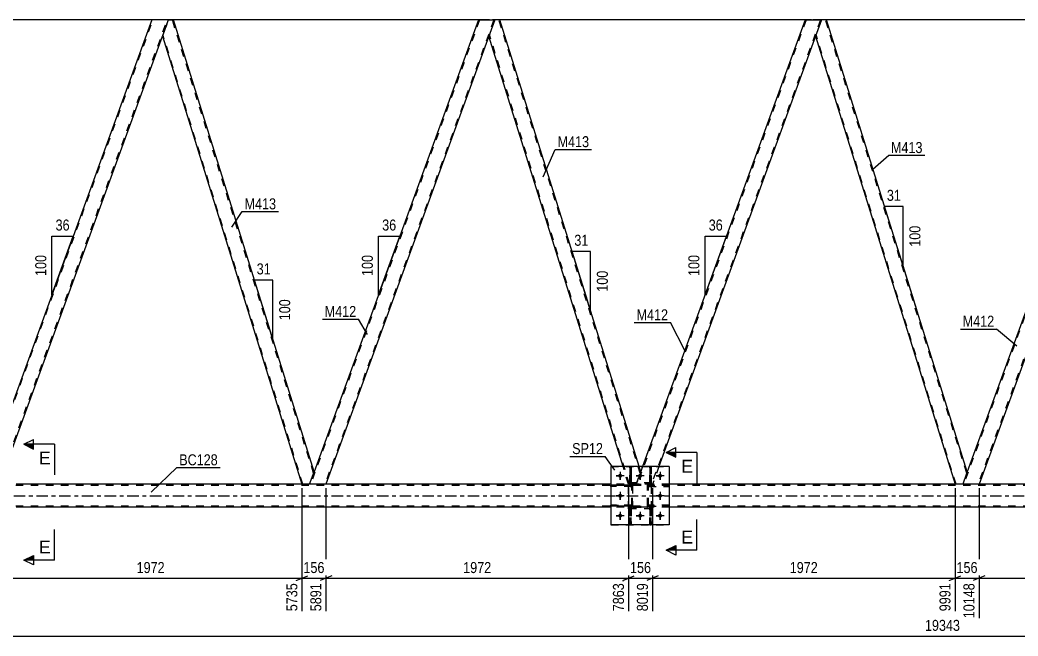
# Model space of a CAD drawing. Header units: millimetres. Extents: x 0 to 841, y 0 to 594.
# Drawn here: x 192.2 to 452.4, y 291 to 451.5 of the extents above; entities that cross this region are included whole.
import ezdxf

# ---------------------------------------------------------------- set-up
doc = ezdxf.new("R2010")
doc.units = ezdxf.units.MM
doc.linetypes.add('DXK_LINE_DOT2', pattern=[3.9198, 1.9599, -1.9599])
doc.linetypes.add('DXK_LINE_DOT3', pattern=[5.9187, 2.979, -0.9799, 0.9799, -0.9799])
doc.styles.add('Arial', font='arial.ttf', dxfattribs={"height": 0.2})
doc.styles.add('Arial Narrow', font='ARIALN.TTF', dxfattribs={"height": 0.2})

# ---------------------------------------------------------------- blocks, each defined once
blk = doc.blocks.new('Bolt-232924716-2336 - 2334')
at = {"color": 1, "linetype": 'Continuous'}
for p, q in [((348.64, 333.78), (348.64, 333.09)), ((353.84, 333.78), (353.84, 333.09)), ((359.04, 333.78), (359.04, 333.09)), ((347.6, 332.74), (348.29, 332.74)), ((348.64, 331.7), (348.64, 332.4)), ((349.68, 332.74), (348.98, 332.74)), ((352.8, 332.74), (353.49, 332.74)), ((353.84, 331.7), (353.84, 332.4)), ((354.88, 332.74), (354.18, 332.74)), ((358, 332.74), (358.69, 332.74)), ((359.04, 331.7), (359.04, 332.4)), ((360.08, 332.74), (359.38, 332.74)), ((348.64, 328.58), (348.64, 327.89)), ((359.04, 328.58), (359.04, 327.89)), ((347.6, 327.54), (348.29, 327.54)), ((348.64, 326.5), (348.64, 327.2)), ((349.68, 327.54), (348.98, 327.54)), ((358, 327.54), (358.69, 327.54)), ((359.04, 326.5), (359.04, 327.2)), ((360.08, 327.54), (359.38, 327.54)), ((348.64, 323.38), (348.64, 322.69)), ((353.84, 323.38), (353.84, 322.69)), ((359.04, 323.38), (359.04, 322.69)), ((347.6, 322.34), (348.29, 322.34)), ((348.64, 321.3), (348.64, 322)), ((349.68, 322.34), (348.98, 322.34)), ((352.8, 322.34), (353.49, 322.34)), ((353.84, 321.3), (353.84, 322)), ((354.88, 322.34), (354.18, 322.34)), ((358, 322.34), (358.69, 322.34)), ((359.04, 321.3), (359.04, 322)), ((360.08, 322.34), (359.38, 322.34))]:
    blk.add_line(p, q, dxfattribs=at)
blk = doc.blocks.new('Part-232924716-2456 - 2334')
at = {"color": 7, "linetype": 'DXK_LINE_DOT2'}
for p, q in [((397.11, 451.54), (353.07, 330.54)), ((400.85, 451.54), (356.81, 330.54)), ((401.11, 451.54), (399.56, 447.29)), ((354.49, 335.14), (352.81, 330.54)), ((358.74, 335.14), (357.07, 330.54)), ((357.07, 330.54), (352.81, 330.54))]:
    blk.add_line(p, q, dxfattribs=at)
at = {"color": 2, "linetype": 'Continuous'}
for p, q in [((396.85, 451.54), (354.49, 335.14)), ((396.85, 451.54), (401.11, 451.54)), ((399.56, 447.29), (358.74, 335.14))]:
    blk.add_line(p, q, dxfattribs=at)
blk = doc.blocks.new('Part-232924716-2466 - 2334')
at = {"color": 7, "linetype": 'DXK_LINE_DOT2'}
for p, q in [((311.97, 451.54), (267.93, 330.54)), ((315.72, 451.54), (271.68, 330.54)), ((315.97, 451.54), (314.43, 447.29)), ((268.86, 333.79), (267.68, 330.54)), ((271.93, 330.54), (267.68, 330.54))]:
    blk.add_line(p, q, dxfattribs=at)
at = {"color": 2, "linetype": 'Continuous'}
for p, q in [((311.72, 451.54), (268.86, 333.79)), ((311.72, 451.54), (315.97, 451.54)), ((314.43, 447.29), (271.93, 330.54))]:
    blk.add_line(p, q, dxfattribs=at)
blk = doc.blocks.new('Bolt-232924716-2402 - 2334')
at = {"linetype": 'Continuous'}
for points in [[(349.16, 332.74, -1), (348.12, 332.74, -1)], [(354.36, 332.74, -1), (353.32, 332.74, -1)], [(359.56, 332.74, -1), (358.52, 332.74, -1)], [(349.16, 327.54, -1), (348.12, 327.54, -1)], [(359.56, 327.54, -1), (358.52, 327.54, -1)], [(349.16, 322.34, -1), (348.12, 322.34, -1)], [(354.36, 322.34, -1), (353.32, 322.34, -1)], [(359.56, 322.34, -1), (358.52, 322.34, -1)]]:
    blk.add_hatch(color=1, dxfattribs=at).paths.add_polyline_path(points)
at = {"color": 1, "linetype": 'Continuous'}
for p, q in [((348.64, 333.78), (348.64, 331.7)), ((353.84, 333.78), (353.84, 331.7)), ((359.04, 333.78), (359.04, 331.7)), ((349.68, 332.74), (347.6, 332.74)), ((354.88, 332.74), (352.8, 332.74)), ((360.08, 332.74), (358, 332.74)), ((348.64, 328.58), (348.64, 326.5)), ((359.04, 328.58), (359.04, 326.5)), ((349.68, 327.54), (347.6, 327.54)), ((360.08, 327.54), (358, 327.54)), ((348.64, 323.38), (348.64, 321.3)), ((353.84, 323.38), (353.84, 321.3)), ((359.04, 323.38), (359.04, 321.3)), ((349.68, 322.34), (347.6, 322.34)), ((354.88, 322.34), (352.8, 322.34)), ((360.08, 322.34), (358, 322.34))]:
    blk.add_line(p, q, dxfattribs=at)
blk = doc.blocks.new('Part-232924716-2621 - 2334')
at = {"color": 7, "linetype": 'DXK_LINE_DOT2'}
for p, q in [((351.64, 330.3), (346.24, 330.3)), ((346.24, 330.3), (346.24, 329.98)), ((351.64, 329.98), (346.24, 329.98)), ((351.04, 329.98), (351.04, 330.3)), ((351.64, 330.3), (351.64, 329.98)), ((351.64, 329.98), (351.64, 330.3))]:
    blk.add_line(p, q, dxfattribs=at)
blk = doc.blocks.new('Part-232924716-2476 - 2334')
at = {"color": 7, "linetype": 'DXK_LINE_DOT2'}
for p, q in [((182.8, 330.54), (226.84, 451.54)), ((186.54, 330.54), (230.58, 451.54)), ((230.84, 451.54), (229.29, 447.29)), ((182.54, 330.54), (184.22, 335.14)), ((186.8, 330.54), (188.47, 335.14)), ((186.8, 330.54), (182.54, 330.54))]:
    blk.add_line(p, q, dxfattribs=at)
at = {"color": 2, "linetype": 'Continuous'}
for p, q in [((226.58, 451.54), (184.22, 335.14)), ((230.84, 451.54), (226.58, 451.54)), ((188.47, 335.14), (229.29, 447.29))]:
    blk.add_line(p, q, dxfattribs=at)
blk = doc.blocks.new('Part-232924716-2422 - 2334')
at = {"color": 2, "linetype": 'Continuous'}
for p, q in [((346.24, 330.54), (191.17, 330.54)), ((601.65, 330.54), (361.44, 330.54)), ((346.24, 324.54), (191.17, 324.54)), ((601.65, 324.54), (361.44, 324.54))]:
    blk.add_line(p, q, dxfattribs=at)
at = {"color": 7, "linetype": 'DXK_LINE_DOT2'}
for p, q in [((361.44, 330.54), (346.24, 330.54)), ((749.65, 330.22), (78.1, 330.22)), ((749.65, 324.86), (78.1, 324.86)), ((361.44, 324.54), (346.24, 324.54))]:
    blk.add_line(p, q, dxfattribs=at)
at = {"color": 7, "linetype": 'DXK_LINE_DOT3'}
blk.add_line((78.1, 327.54), (749.65, 327.54), dxfattribs=at)
blk = doc.blocks.new('Part-232924716-2358 - 2334')
at = {"color": 7, "linetype": 'DXK_LINE_DOT2'}
for p, q in [((351.19, 324.78), (351.19, 324.78)), ((351.19, 324.78), (351.19, 324.18)), ((351.19, 319.94), (351.19, 324.78)), ((351.51, 324.78), (351.19, 324.78)), ((351.19, 324.18), (351.19, 319.94)), ((351.19, 324.18), (351.51, 324.18)), ((351.51, 324.18), (351.51, 324.78)), ((351.51, 324.78), (351.51, 319.94)), ((351.51, 319.94), (351.51, 324.18)), ((351.19, 319.94), (351.51, 319.94))]:
    blk.add_line(p, q, dxfattribs=at)
blk = doc.blocks.new('Part-232924716-2359 - 2334')
at = {"color": 7, "linetype": 'DXK_LINE_DOT2'}
for p, q in [((356.39, 324.78), (356.39, 324.78)), ((356.39, 324.78), (356.39, 324.18)), ((356.39, 319.94), (356.39, 324.78)), ((356.71, 324.78), (356.39, 324.78)), ((356.39, 324.18), (356.39, 319.94)), ((356.39, 324.18), (356.71, 324.18)), ((356.71, 324.18), (356.71, 324.78)), ((356.71, 324.78), (356.71, 319.94)), ((356.71, 319.94), (356.71, 324.18)), ((356.39, 319.94), (356.71, 319.94))]:
    blk.add_line(p, q, dxfattribs=at)
blk = doc.blocks.new('Part-232924716-2371 - 2334')
at = {"color": 7, "linetype": 'DXK_LINE_DOT2'}
for p, q in [((482.24, 451.54), (438.2, 330.54)), ((485.99, 451.54), (441.95, 330.54)), ((486.24, 451.54), (484.69, 447.29)), ((439.13, 333.79), (437.94, 330.54))]:
    blk.add_line(p, q, dxfattribs=at)
at = {"color": 2, "linetype": 'Continuous'}
for p, q in [((481.99, 451.54), (439.13, 333.79)), ((481.99, 451.54), (486.24, 451.54)), ((484.69, 447.29), (442.2, 330.54)), ((442.16, 330.54), (437.94, 330.54)), ((442.2, 330.54), (442.16, 330.54))]:
    blk.add_line(p, q, dxfattribs=at)
blk = doc.blocks.new('Part-232924716-2597 - 2334')
at = {"color": 7, "linetype": 'DXK_LINE_DOT2'}
for p, q in [((356.04, 329.98), (356.04, 330.3)), ((361.44, 330.3), (356.04, 330.3)), ((356.04, 330.3), (356.04, 329.98)), ((356.64, 329.98), (356.04, 329.98)), ((356.04, 329.98), (361.44, 329.98)), ((356.64, 329.98), (356.64, 330.3)), ((361.44, 330.3), (361.44, 329.98))]:
    blk.add_line(p, q, dxfattribs=at)
blk = doc.blocks.new('Part-232924716-2451 - 2334')
at = {"color": 2, "linetype": 'Continuous'}
for p, q in [((401.11, 451.54), (399.56, 447.29)), ((402.43, 451.54), (401.11, 451.54)), ((439.13, 333.79), (402.43, 451.54)), ((399.56, 447.29), (435.95, 330.54)), ((439.13, 333.79), (438.86, 333.05)), ((437.94, 330.54), (435.95, 330.54)), ((438.86, 333.05), (437.94, 330.54))]:
    blk.add_line(p, q, dxfattribs=at)
at = {"color": 7, "linetype": 'DXK_LINE_DOT2'}
for p, q in [((438.99, 333.42), (402.17, 451.54)), ((436.2, 330.54), (399.7, 447.66)), ((439.11, 333.74), (438.86, 333.05))]:
    blk.add_line(p, q, dxfattribs=at)
blk = doc.blocks.new('Part-232924716-2461 - 2334')
at = {"color": 2, "linetype": 'Continuous'}
for p, q in [((315.97, 451.54), (314.43, 447.29)), ((317.29, 451.54), (315.97, 451.54)), ((353.57, 335.14), (317.29, 451.54)), ((349.38, 335.14), (314.43, 447.29))]:
    blk.add_line(p, q, dxfattribs=at)
at = {"color": 7, "linetype": 'DXK_LINE_DOT2'}
for p, q in [((353.86, 333.42), (317.04, 451.54)), ((351.07, 330.54), (314.56, 447.66)), ((350.82, 330.54), (349.38, 335.14)), ((352.81, 330.54), (353.99, 333.79)), ((353.99, 333.79), (353.57, 335.14)), ((350.82, 330.54), (352.81, 330.54))]:
    blk.add_line(p, q, dxfattribs=at)
blk = doc.blocks.new('Part-232924716-2471 - 2334')
at = {"color": 2, "linetype": 'Continuous'}
for p, q in [((230.84, 451.54), (229.29, 447.29)), ((230.84, 451.54), (232.16, 451.54)), ((268.86, 333.79), (232.16, 451.54)), ((229.29, 447.29), (265.68, 330.54)), ((267.68, 330.54), (268.86, 333.79))]:
    blk.add_line(p, q, dxfattribs=at)
at = {"color": 7, "linetype": 'DXK_LINE_DOT2'}
for p, q in [((268.72, 333.42), (231.91, 451.54)), ((265.93, 330.54), (229.43, 447.66)), ((267.68, 330.54), (265.68, 330.54))]:
    blk.add_line(p, q, dxfattribs=at)
blk = doc.blocks.new('Part-232924716-2603 - 2334')
at = {"color": 7, "linetype": 'DXK_LINE_DOT2'}
for p, q in [((361.44, 330.3), (356.04, 330.3)), ((356.04, 330.3), (356.04, 329.98)), ((356.04, 329.98), (356.04, 330.3)), ((356.04, 329.98), (361.44, 329.98)), ((356.64, 329.98), (356.64, 330.3)), ((361.44, 330.3), (361.44, 329.98))]:
    blk.add_line(p, q, dxfattribs=at)
blk = doc.blocks.new('Part-232924716-2487 - 2334')
at = {"color": 7, "linetype": 'DXK_LINE_DOT2'}
for p, q in [((356.84, 330.94), (350.84, 330.94)), ((350.84, 324.14), (350.84, 330.94)), ((356.84, 324.14), (356.84, 330.94)), ((356.84, 324.14), (350.84, 324.14))]:
    blk.add_line(p, q, dxfattribs=at)
blk = doc.blocks.new('Part-232924716-2518 - 2334')
at = {"color": 7, "linetype": 'DXK_LINE_DOT2'}
for p, q in [((749.65, 451.54), (141.45, 451.54)), ((232.16, 451.54), (226.58, 451.54)), ((317.29, 451.54), (311.72, 451.54)), ((402.43, 451.54), (396.85, 451.54))]:
    blk.add_line(p, q, dxfattribs=at)
at = {"color": 2, "linetype": 'Continuous'}
for p, q in [((226.58, 451.54), (147.02, 451.54)), ((311.72, 451.54), (232.16, 451.54)), ((396.85, 451.54), (317.29, 451.54)), ((481.98, 451.54), (402.43, 451.54))]:
    blk.add_line(p, q, dxfattribs=at)
blk = doc.blocks.new('Part-232924716-2633 - 2334')
at = {"color": 7, "linetype": 'DXK_LINE_DOT2'}
for p, q in [((351.51, 324.78), (351.19, 324.78)), ((351.19, 324.18), (351.19, 324.78)), ((351.19, 319.94), (351.19, 324.78)), ((351.51, 324.18), (351.19, 324.18)), ((351.19, 319.94), (351.19, 324.18)), ((351.51, 324.78), (351.51, 324.78)), ((351.51, 324.78), (351.51, 324.18)), ((351.51, 319.94), (351.51, 324.78)), ((351.51, 324.18), (351.51, 319.94)), ((351.51, 319.94), (351.19, 319.94))]:
    blk.add_line(p, q, dxfattribs=at)
blk = doc.blocks.new('Part-232924716-2559 - 2334')
at = {"color": 2, "linetype": 'Continuous'}
for p, q in [((361.44, 335.14), (346.24, 335.14)), ((346.24, 335.14), (346.24, 319.94)), ((361.44, 335.14), (361.44, 319.94)), ((361.44, 319.94), (346.24, 319.94))]:
    blk.add_line(p, q, dxfattribs=at)
blk = doc.blocks.new('Part-232924716-2560 - 2334')
at = {"color": 7, "linetype": 'DXK_LINE_DOT2'}
for p, q in [((346.24, 335.14), (361.44, 335.14)), ((346.24, 335.14), (346.24, 319.94)), ((361.44, 335.14), (361.44, 319.94)), ((346.24, 319.94), (361.44, 319.94))]:
    blk.add_line(p, q, dxfattribs=at)
blk = doc.blocks.new('Part-232924716-2561 - 2334')
at = {"color": 7, "linetype": 'DXK_LINE_DOT2'}
for p, q in [((351.93, 330.51), (352.12, 330.54)), ((352.12, 330.54), (351.93, 330.51)), ((352.12, 330.54), (355.56, 330.54)), ((352.12, 330.54), (352.12, 330.54)), ((352.12, 330.54), (355.56, 330.54)), ((355.56, 330.54), (355.56, 330.54)), ((355.56, 330.54), (355.74, 330.51)), ((355.74, 330.51), (355.56, 330.54)), ((351.64, 330.06), (351.67, 330.25)), ((351.67, 330.25), (351.64, 330.06)), ((351.64, 325.02), (351.64, 330.06)), ((351.64, 330.06), (351.64, 330.06)), ((351.64, 325.02), (351.64, 330.06)), ((351.88, 330.06), (351.9, 330.16)), ((351.9, 330.16), (351.88, 330.06)), ((351.88, 325.02), (351.88, 330.06)), ((351.88, 330.06), (351.88, 330.06)), ((351.88, 330.06), (351.88, 325.02)), ((351.9, 330.16), (351.95, 330.23)), ((351.95, 330.23), (351.9, 330.16)), ((351.95, 330.23), (352.03, 330.29)), ((352.03, 330.29), (351.95, 330.23)), ((352.03, 330.29), (352.12, 330.3)), ((352.12, 330.3), (352.03, 330.29)), ((352.12, 330.3), (355.56, 330.3)), ((352.12, 330.3), (352.12, 330.3)), ((352.12, 330.3), (355.56, 330.3)), ((355.56, 330.3), (355.56, 330.3)), ((355.56, 330.3), (355.65, 330.29)), ((355.65, 330.29), (355.73, 330.23)), ((355.73, 330.23), (355.78, 330.16)), ((355.78, 330.16), (355.73, 330.23)), ((355.78, 330.16), (355.8, 330.06)), ((355.8, 330.06), (355.78, 330.16)), ((355.8, 325.02), (355.8, 330.06)), ((355.8, 330.06), (355.8, 330.06)), ((355.8, 325.02), (355.8, 330.06)), ((356, 330.25), (356.04, 330.06)), ((356.04, 330.06), (356, 330.25)), ((356.04, 325.02), (356.04, 330.06)), ((356.04, 330.06), (356.04, 330.06)), ((356.04, 325.02), (356.04, 330.06)), ((351.64, 325.02), (351.64, 325.02)), ((351.67, 324.84), (351.64, 325.02)), ((351.64, 325.02), (351.67, 324.84)), ((351.88, 325.02), (351.88, 325.02)), ((351.9, 324.93), (351.88, 325.02)), ((351.88, 325.02), (351.9, 324.93)), ((351.95, 324.85), (351.9, 324.93)), ((351.9, 324.93), (351.95, 324.85)), ((352.12, 324.54), (351.93, 324.58)), ((351.93, 324.58), (352.12, 324.54)), ((352.03, 324.8), (351.95, 324.85)), ((352.12, 324.78), (352.03, 324.8)), ((352.12, 324.78), (355.56, 324.78)), ((352.12, 324.78), (352.12, 324.78)), ((352.12, 324.78), (355.56, 324.78)), ((352.12, 324.54), (355.56, 324.54)), ((352.12, 324.54), (352.12, 324.54)), ((355.56, 324.54), (352.12, 324.54)), ((355.65, 324.8), (355.56, 324.78)), ((355.56, 324.78), (355.65, 324.8)), ((355.56, 324.78), (355.56, 324.78)), ((355.74, 324.58), (355.56, 324.54)), ((355.56, 324.54), (355.74, 324.58)), ((355.56, 324.54), (355.56, 324.54)), ((355.73, 324.85), (355.65, 324.8)), ((355.65, 324.8), (355.73, 324.85)), ((355.78, 324.93), (355.73, 324.85)), ((355.73, 324.85), (355.78, 324.93)), ((355.8, 325.02), (355.78, 324.93)), ((355.78, 324.93), (355.8, 325.02)), ((355.8, 325.02), (355.8, 325.02)), ((356.04, 325.02), (356, 324.84)), ((356, 324.84), (356.04, 325.02)), ((356.04, 325.02), (356.04, 325.02))]:
    blk.add_line(p, q, dxfattribs=at)
at = {"color": 7, "linetype": 'DXK_LINE_DOT3'}
blk.add_line((353.84, 327.54), (353.84, 327.54), dxfattribs=at)
at = {"color": 7, "linetype": 'DXK_LINE_DOT2'}
for centre, start, end in [((352.12, 330.06), 112.5, 157.5), ((352.12, 330.06), 112.5, 157.5), ((355.56, 330.06), 22.5, 67.5), ((355.56, 330.06), 22.5, 67.5), ((352.12, 325.02), 202.5, 247.5), ((352.12, 325.02), 202.5, 247.5), ((355.56, 325.02), 292.5, 337.5), ((355.56, 325.02), 292.5, 337.5)]:
    blk.add_arc(centre, 0.48, start, end, dxfattribs=at)
blk = doc.blocks.new('Part-232924716-2562 - 2334')
at = {"color": 7, "linetype": 'DXK_LINE_DOT2'}
for p, q in [((356.84, 330.94), (350.84, 330.94)), ((350.84, 324.14), (350.84, 330.94)), ((356.84, 324.14), (356.84, 330.94)), ((356.84, 324.14), (350.84, 324.14))]:
    blk.add_line(p, q, dxfattribs=at)
blk = doc.blocks.new('Part-232924716-2580 - 2334')
at = {"color": 7, "linetype": 'DXK_LINE_DOT2'}
for p, q in [((351.93, 330.51), (352.12, 330.54)), ((352.12, 330.54), (351.93, 330.51)), ((352.12, 330.54), (355.56, 330.54)), ((352.12, 330.54), (352.12, 330.54)), ((352.12, 330.54), (355.56, 330.54)), ((355.56, 330.54), (355.56, 330.54)), ((355.56, 330.54), (355.74, 330.51)), ((355.74, 330.51), (355.56, 330.54)), ((351.64, 330.06), (351.67, 330.25)), ((351.67, 330.25), (351.64, 330.06)), ((351.64, 325.02), (351.64, 330.06)), ((351.64, 330.06), (351.64, 330.06)), ((351.64, 325.02), (351.64, 330.06)), ((351.88, 330.06), (351.9, 330.16)), ((351.9, 330.16), (351.88, 330.06)), ((351.88, 325.02), (351.88, 330.06)), ((351.88, 330.06), (351.88, 330.06)), ((351.88, 330.06), (351.88, 325.02)), ((351.9, 330.16), (351.95, 330.23)), ((351.95, 330.23), (351.9, 330.16)), ((351.95, 330.23), (352.03, 330.29)), ((352.03, 330.29), (351.95, 330.23)), ((352.03, 330.29), (352.12, 330.3)), ((352.12, 330.3), (352.03, 330.29)), ((352.12, 330.3), (355.56, 330.3)), ((352.12, 330.3), (352.12, 330.3)), ((352.12, 330.3), (355.56, 330.3)), ((355.56, 330.3), (355.56, 330.3)), ((355.56, 330.3), (355.65, 330.29)), ((355.65, 330.29), (355.73, 330.23)), ((355.73, 330.23), (355.78, 330.16)), ((355.78, 330.16), (355.73, 330.23)), ((355.78, 330.16), (355.8, 330.06)), ((355.8, 330.06), (355.78, 330.16)), ((355.8, 325.02), (355.8, 330.06)), ((355.8, 330.06), (355.8, 330.06)), ((355.8, 325.02), (355.8, 330.06)), ((356, 330.25), (356.04, 330.06)), ((356.04, 330.06), (356, 330.25)), ((356.04, 325.02), (356.04, 330.06)), ((356.04, 330.06), (356.04, 330.06)), ((356.04, 325.02), (356.04, 330.06)), ((351.64, 325.02), (351.64, 325.02)), ((351.67, 324.84), (351.64, 325.02)), ((351.64, 325.02), (351.67, 324.84)), ((351.88, 325.02), (351.88, 325.02)), ((351.9, 324.93), (351.88, 325.02)), ((351.88, 325.02), (351.9, 324.93)), ((351.95, 324.85), (351.9, 324.93)), ((351.9, 324.93), (351.95, 324.85)), ((352.12, 324.54), (351.93, 324.58)), ((351.93, 324.58), (352.12, 324.54)), ((352.03, 324.8), (351.95, 324.85)), ((352.12, 324.78), (352.03, 324.8)), ((352.12, 324.78), (355.56, 324.78)), ((352.12, 324.78), (352.12, 324.78)), ((352.12, 324.78), (355.56, 324.78)), ((352.12, 324.54), (355.56, 324.54)), ((352.12, 324.54), (352.12, 324.54)), ((355.56, 324.54), (352.12, 324.54)), ((355.65, 324.8), (355.56, 324.78)), ((355.56, 324.78), (355.65, 324.8)), ((355.56, 324.78), (355.56, 324.78)), ((355.74, 324.58), (355.56, 324.54)), ((355.56, 324.54), (355.74, 324.58)), ((355.56, 324.54), (355.56, 324.54)), ((355.73, 324.85), (355.65, 324.8)), ((355.65, 324.8), (355.73, 324.85)), ((355.78, 324.93), (355.73, 324.85)), ((355.73, 324.85), (355.78, 324.93)), ((355.8, 325.02), (355.78, 324.93)), ((355.78, 324.93), (355.8, 325.02)), ((355.8, 325.02), (355.8, 325.02)), ((356.04, 325.02), (356, 324.84)), ((356, 324.84), (356.04, 325.02)), ((356.04, 325.02), (356.04, 325.02))]:
    blk.add_line(p, q, dxfattribs=at)
at = {"color": 7, "linetype": 'DXK_LINE_DOT3'}
blk.add_line((353.84, 327.54), (353.84, 327.54), dxfattribs=at)
at = {"color": 7, "linetype": 'DXK_LINE_DOT2'}
for centre, start, end in [((352.12, 330.06), 112.5, 157.5), ((352.12, 330.06), 112.5, 157.5), ((355.56, 330.06), 22.5, 67.5), ((355.56, 330.06), 22.5, 67.5), ((352.12, 325.02), 202.5, 247.5), ((352.12, 325.02), 202.5, 247.5), ((355.56, 325.02), 292.5, 337.5), ((355.56, 325.02), 292.5, 337.5)]:
    blk.add_arc(centre, 0.48, start, end, dxfattribs=at)
blk = doc.blocks.new('Part-232924716-2583 - 2334')
at = {"color": 7, "linetype": 'DXK_LINE_DOT2'}
for p, q in [((346.24, 329.98), (346.24, 330.3)), ((346.24, 330.3), (351.64, 330.3)), ((351.64, 329.98), (346.24, 329.98)), ((351.04, 329.98), (351.04, 330.3)), ((351.04, 330.3), (351.64, 330.3)), ((351.04, 329.98), (351.64, 329.98)), ((351.64, 329.98), (351.64, 330.3)), ((351.64, 330.3), (351.64, 329.98))]:
    blk.add_line(p, q, dxfattribs=at)
blk = doc.blocks.new('Part-232924716-2584 - 2334')
at = {"color": 7, "linetype": 'DXK_LINE_DOT2'}
for p, q in [((346.24, 324.78), (346.24, 325.1)), ((346.24, 325.1), (351.64, 325.1)), ((351.64, 324.78), (346.24, 324.78)), ((351.04, 324.78), (351.04, 325.1)), ((351.04, 325.1), (351.64, 325.1)), ((351.04, 324.78), (351.64, 324.78)), ((351.64, 324.78), (351.64, 325.1)), ((351.64, 325.1), (351.64, 324.78))]:
    blk.add_line(p, q, dxfattribs=at)
blk = doc.blocks.new('Part-232924716-2587 - 2334')
at = {"color": 7, "linetype": 'DXK_LINE_DOT2'}
for p, q in [((351.51, 335.14), (351.19, 335.14)), ((351.19, 335.14), (351.19, 330.9)), ((351.51, 330.9), (351.51, 335.14)), ((351.19, 332.74), (351.19, 330.3)), ((351.51, 330.9), (351.19, 330.9)), ((351.19, 330.9), (351.19, 330.3)), ((351.51, 332.74), (351.51, 330.3)), ((351.51, 330.3), (351.51, 330.9)), ((351.51, 330.3), (351.19, 330.3)), ((351.51, 330.3), (351.51, 330.3))]:
    blk.add_line(p, q, dxfattribs=at)
blk = doc.blocks.new('Part-232924716-2600 - 2334')
at = {"color": 7, "linetype": 'DXK_LINE_DOT2'}
for p, q in [((356.71, 324.78), (356.39, 324.78)), ((356.39, 324.18), (356.39, 324.78)), ((356.39, 319.94), (356.39, 324.78)), ((356.71, 324.18), (356.39, 324.18)), ((356.39, 319.94), (356.39, 324.18)), ((356.71, 324.78), (356.71, 324.78)), ((356.71, 324.78), (356.71, 324.18)), ((356.71, 319.94), (356.71, 324.78)), ((356.71, 324.18), (356.71, 319.94)), ((356.71, 319.94), (356.39, 319.94))]:
    blk.add_line(p, q, dxfattribs=at)
blk = doc.blocks.new('Part-232924716-2606 - 2334')
at = {"color": 7, "linetype": 'DXK_LINE_DOT2'}
for p, q in [((361.44, 325.1), (356.04, 325.1)), ((356.04, 325.1), (356.04, 324.78)), ((356.04, 324.78), (356.04, 325.1)), ((356.04, 324.78), (361.44, 324.78)), ((356.64, 324.78), (356.64, 325.1)), ((361.44, 325.1), (361.44, 324.78))]:
    blk.add_line(p, q, dxfattribs=at)
blk = doc.blocks.new('Part-232924716-2611 - 2334')
at = {"color": 7, "linetype": 'DXK_LINE_DOT2'}
for p, q in [((356.71, 335.14), (356.39, 335.14)), ((356.39, 335.14), (356.39, 330.9)), ((356.71, 330.9), (356.71, 335.14)), ((356.39, 332.74), (356.39, 330.3)), ((356.71, 330.9), (356.39, 330.9)), ((356.39, 330.9), (356.39, 330.3)), ((356.71, 332.74), (356.71, 330.3)), ((356.71, 330.3), (356.71, 330.9)), ((356.71, 330.3), (356.39, 330.3)), ((356.71, 330.3), (356.71, 330.3))]:
    blk.add_line(p, q, dxfattribs=at)
blk = doc.blocks.new('Part-232924716-2618 - 2334')
at = {"color": 7, "linetype": 'DXK_LINE_DOT2'}
for p, q in [((356.04, 324.78), (356.04, 325.1)), ((356.64, 325.1), (356.04, 325.1)), ((356.04, 325.1), (356.04, 324.78)), ((361.44, 325.1), (356.04, 325.1)), ((356.64, 324.78), (356.04, 324.78)), ((356.04, 324.78), (361.44, 324.78)), ((356.64, 324.78), (356.64, 325.1)), ((361.44, 324.78), (361.44, 325.1))]:
    blk.add_line(p, q, dxfattribs=at)
blk = doc.blocks.new('Part-232924716-2624 - 2334')
at = {"color": 7, "linetype": 'DXK_LINE_DOT2'}
for p, q in [((351.64, 325.1), (346.24, 325.1)), ((346.24, 325.1), (346.24, 324.78)), ((351.64, 324.78), (346.24, 324.78)), ((351.04, 324.78), (351.04, 325.1)), ((351.64, 325.1), (351.64, 324.78)), ((351.64, 324.78), (351.64, 325.1))]:
    blk.add_line(p, q, dxfattribs=at)
blk = doc.blocks.new('Part-232924716-2627 - 2334')
at = {"color": 2, "linetype": 'Continuous'}
blk.add_line((351.19, 335.14), (351.51, 335.14), dxfattribs=at)
at = {"color": 7, "linetype": 'DXK_LINE_DOT2'}
for p, q in [((351.19, 330.9), (351.19, 335.14)), ((351.19, 334.96), (351.19, 330.3)), ((351.51, 335.14), (351.51, 330.9)), ((351.51, 334.57), (351.51, 330.3)), ((351.19, 330.3), (351.19, 330.9)), ((351.19, 330.9), (351.51, 330.9)), ((351.51, 330.9), (351.51, 330.3)), ((351.19, 330.3), (351.19, 330.3)), ((351.19, 330.3), (351.51, 330.3))]:
    blk.add_line(p, q, dxfattribs=at)
blk = doc.blocks.new('Part-232924716-2630 - 2334')
at = {"color": 2, "linetype": 'Continuous'}
blk.add_line((356.39, 335.14), (356.71, 335.14), dxfattribs=at)
at = {"color": 7, "linetype": 'DXK_LINE_DOT2'}
for p, q in [((356.39, 330.9), (356.39, 335.14)), ((356.39, 334.85), (356.39, 330.3)), ((356.71, 335.14), (356.71, 330.9)), ((356.71, 330.3), (356.71, 335.14)), ((356.39, 330.3), (356.39, 330.9)), ((356.39, 330.9), (356.71, 330.9)), ((356.71, 330.9), (356.71, 330.3)), ((356.39, 330.3), (356.39, 330.3)), ((356.39, 330.3), (356.71, 330.3))]:
    blk.add_line(p, q, dxfattribs=at)
blk = doc.blocks.new('StraightDimension-232924716-7807 - 2334')
at = {"color": 7, "linetype": 'Continuous'}
for p, q in [((271.93, 329.54), (271.93, 297.43)), ((350.82, 329.54), (350.82, 297.43)), ((273.43, 306.64), (270.43, 305.44)), ((271.93, 306.04), (350.82, 306.04)), ((349.32, 305.44), (352.32, 306.64))]:
    blk.add_line(p, q, dxfattribs=at)
at = {"color": 0}
blk.add_wipeout([(315.63, 306.79), (315.63, 310.99), (307.12, 310.99), (307.12, 306.79)], dxfattribs=at)
at = {"color": 0, "linetype": 'Continuous'}
blk.add_wipeout([(350.22, 305.34), (346.02, 305.34), (346.02, 296.83), (350.22, 296.83)], dxfattribs=at)
at = {"color": 3, "style": 'Arial Narrow'}
blk.add_text('1972', height=2.863, dxfattribs=at).set_placement((307.72, 307.39))
at = {"color": 3, "linetype": 'Continuous', "style": 'Arial Narrow'}
blk.add_text('7863', height=2.863, rotation=90.0002, dxfattribs=at).set_placement((349.62, 297.43))
blk = doc.blocks.new('StraightDimension-232924716-7808 - 2334')
at = {"color": 7, "linetype": 'Continuous'}
for p, q in [((265.68, 329.54), (265.68, 297.43)), ((271.93, 329.54), (271.93, 297.43)), ((264.18, 305.44), (267.18, 306.64)), ((265.68, 306.04), (271.93, 306.04)), ((273.43, 306.64), (270.43, 305.44))]:
    blk.add_line(p, q, dxfattribs=at)
at = {"color": 0}
blk.add_wipeout([(272.15, 306.79), (272.15, 310.99), (265.47, 310.99), (265.47, 306.79)], dxfattribs=at)
at = {"color": 0, "linetype": 'Continuous'}
blk.add_wipeout([(271.33, 305.34), (267.13, 305.34), (267.13, 296.83), (271.33, 296.83)], dxfattribs=at)
at = {"color": 3, "style": 'Arial Narrow'}
blk.add_text('156', height=2.863, dxfattribs=at).set_placement((266.07, 307.39))
at = {"color": 3, "linetype": 'Continuous', "style": 'Arial Narrow'}
blk.add_text('5891', height=2.863, rotation=90.0002, dxfattribs=at).set_placement((270.73, 297.43))
blk = doc.blocks.new('StraightDimension-232924716-2999 - 2334')
at = {"color": 7, "linetype": 'Continuous'}
blk.add_line((65.2, 290.97), (800.14, 290.97), dxfattribs=at)
at = {"color": 0}
blk.add_wipeout([(437.84, 291.72), (437.84, 295.92), (427.5, 295.92), (427.5, 291.72)], dxfattribs=at)
at = {"color": 3, "style": 'Arial Narrow'}
blk.add_text('19343', height=2.863, dxfattribs=at).set_placement((428.1, 292.32))
blk = doc.blocks.new('StraightDimension-232924716-7809 - 2334')
at = {"color": 7, "linetype": 'Continuous'}
for p, q in [((186.8, 329.54), (186.8, 297.43)), ((265.68, 329.54), (265.68, 297.43)), ((188.3, 306.64), (185.3, 305.44)), ((186.8, 306.04), (265.68, 306.04)), ((264.18, 305.44), (267.18, 306.64))]:
    blk.add_line(p, q, dxfattribs=at)
at = {"color": 0}
blk.add_wipeout([(230.5, 306.79), (230.5, 310.99), (221.98, 310.99), (221.98, 306.79)], dxfattribs=at)
at = {"color": 0, "linetype": 'Continuous'}
blk.add_wipeout([(265.08, 305.34), (260.88, 305.34), (260.88, 296.83), (265.08, 296.83)], dxfattribs=at)
at = {"color": 3, "style": 'Arial Narrow'}
blk.add_text('1972', height=2.863, dxfattribs=at).set_placement((222.58, 307.39))
at = {"color": 3, "linetype": 'Continuous', "style": 'Arial Narrow'}
blk.add_text('5735', height=2.863, rotation=90.0002, dxfattribs=at).set_placement((264.48, 297.43))
blk = doc.blocks.new('AngleDimension-232924716-22787 - 2334')
at = {"color": 7, "linetype": 'Continuous'}
for p, q in [((200.52, 395.16), (206.06, 395.16)), ((200.52, 379.94), (206.06, 395.16)), ((200.52, 379.94), (200.52, 395.16)), ((200.83, 380.79), (200.52, 379.94))]:
    blk.add_line(p, q, dxfattribs=at)
at = {"color": 0}
for points in [[(205.72, 396.06), (205.72, 400.26), (200.86, 400.26), (200.86, 396.06)], [(199.62, 390.89), (195.42, 390.89), (195.42, 384.21), (199.62, 384.21)]]:
    blk.add_wipeout(points, dxfattribs=at)
at = {"color": 3, "style": 'Arial Narrow'}
blk.add_text('36', height=2.863, dxfattribs=at).set_placement((201.46, 396.66))
blk.add_text('100', height=2.863, rotation=90.0002, dxfattribs=at).set_placement((199.02, 384.81))
blk = doc.blocks.new('StraightDimension-232924716-7803 - 2334')
at = {"color": 7, "linetype": 'Continuous'}
for p, q in [((442.2, 329.54), (442.2, 295.6)), ((521.09, 329.54), (521.09, 295.6)), ((443.7, 306.64), (440.7, 305.44)), ((442.2, 306.04), (521.09, 306.04)), ((519.59, 305.44), (522.59, 306.64))]:
    blk.add_line(p, q, dxfattribs=at)
at = {"color": 0}
blk.add_wipeout([(485.9, 306.79), (485.9, 310.99), (477.39, 310.99), (477.39, 306.79)], dxfattribs=at)
at = {"color": 0, "linetype": 'Continuous'}
blk.add_wipeout([(520.49, 305.34), (516.29, 305.34), (516.29, 295), (520.49, 295)], dxfattribs=at)
at = {"color": 3, "style": 'Arial Narrow'}
blk.add_text('1972', height=2.863, dxfattribs=at).set_placement((477.99, 307.39))
at = {"color": 3, "linetype": 'Continuous', "style": 'Arial Narrow'}
blk.add_text('12120', height=2.863, rotation=90.0002, dxfattribs=at).set_placement((519.89, 295.6))
blk = doc.blocks.new('StraightDimension-232924716-7804 - 2334')
at = {"color": 7, "linetype": 'Continuous'}
for p, q in [((435.95, 329.54), (435.95, 297.43)), ((442.2, 329.54), (442.2, 295.6)), ((434.45, 305.44), (437.45, 306.64)), ((435.95, 306.04), (442.2, 306.04)), ((443.7, 306.64), (440.7, 305.44))]:
    blk.add_line(p, q, dxfattribs=at)
at = {"color": 0}
blk.add_wipeout([(442.42, 306.79), (442.42, 310.99), (435.73, 310.99), (435.73, 306.79)], dxfattribs=at)
at = {"color": 0, "linetype": 'Continuous'}
blk.add_wipeout([(441.6, 305.34), (437.4, 305.34), (437.4, 295), (441.6, 295)], dxfattribs=at)
at = {"color": 3, "style": 'Arial Narrow'}
blk.add_text('156', height=2.863, dxfattribs=at).set_placement((436.33, 307.39))
at = {"color": 3, "linetype": 'Continuous', "style": 'Arial Narrow'}
blk.add_text('10148', height=2.863, rotation=90.0002, dxfattribs=at).set_placement((441, 295.6))
blk = doc.blocks.new('StraightDimension-232924716-7805 - 2334')
at = {"color": 7, "linetype": 'Continuous'}
for p, q in [((357.07, 329.54), (357.07, 297.43)), ((435.95, 329.54), (435.95, 297.43)), ((358.57, 306.64), (355.57, 305.44)), ((357.07, 306.04), (435.95, 306.04)), ((434.45, 305.44), (437.45, 306.64))]:
    blk.add_line(p, q, dxfattribs=at)
at = {"color": 0}
blk.add_wipeout([(400.77, 306.79), (400.77, 310.99), (392.25, 310.99), (392.25, 306.79)], dxfattribs=at)
at = {"color": 0, "linetype": 'Continuous'}
blk.add_wipeout([(435.35, 305.34), (431.15, 305.34), (431.15, 296.83), (435.35, 296.83)], dxfattribs=at)
at = {"color": 3, "style": 'Arial Narrow'}
blk.add_text('1972', height=2.863, dxfattribs=at).set_placement((392.85, 307.39))
at = {"color": 3, "linetype": 'Continuous', "style": 'Arial Narrow'}
blk.add_text('9991', height=2.863, rotation=90.0002, dxfattribs=at).set_placement((434.75, 297.43))
blk = doc.blocks.new('StraightDimension-232924716-7806 - 2334')
at = {"color": 7, "linetype": 'Continuous'}
for p, q in [((350.82, 329.54), (350.82, 297.43)), ((357.07, 329.54), (357.07, 297.43)), ((349.32, 305.44), (352.32, 306.64)), ((350.82, 306.04), (357.07, 306.04)), ((358.57, 306.64), (355.57, 305.44))]:
    blk.add_line(p, q, dxfattribs=at)
at = {"color": 0}
blk.add_wipeout([(357.28, 306.79), (357.28, 310.99), (350.6, 310.99), (350.6, 306.79)], dxfattribs=at)
at = {"color": 0, "linetype": 'Continuous'}
blk.add_wipeout([(356.47, 305.34), (352.27, 305.34), (352.27, 296.83), (356.47, 296.83)], dxfattribs=at)
at = {"color": 3, "style": 'Arial Narrow'}
blk.add_text('156', height=2.863, dxfattribs=at).set_placement((351.2, 307.39))
at = {"color": 3, "linetype": 'Continuous', "style": 'Arial Narrow'}
blk.add_text('8019', height=2.863, rotation=90.0002, dxfattribs=at).set_placement((355.87, 297.43))
blk = doc.blocks.new('AngleDimension-232924716-8449 - 2334')
at = {"color": 7, "linetype": 'Continuous'}
for p, q in [((256.2, 374.41), (253.29, 383.73)), ((258.11, 383.73), (253.29, 383.73)), ((258.11, 368.26), (253.29, 383.73)), ((258.11, 368.26), (258.11, 383.73))]:
    blk.add_line(p, q, dxfattribs=at)
at = {"color": 0}
for points in [[(258.13, 384.63), (258.13, 388.83), (253.28, 388.83), (253.28, 384.63)], [(263.21, 379.34), (259.01, 379.34), (259.01, 372.66), (263.21, 372.66)]]:
    blk.add_wipeout(points, dxfattribs=at)
at = {"color": 3, "style": 'Arial Narrow'}
blk.add_text('31', height=2.863, dxfattribs=at).set_placement((253.88, 385.23))
blk.add_text('100', height=2.863, rotation=90.0002, dxfattribs=at).set_placement((262.61, 373.26))
blk = doc.blocks.new('AngleDimension-232924716-8463 - 2334')
at = {"color": 7, "linetype": 'Continuous'}
for p, q in [((340.18, 378.12), (336.1, 391.19)), ((340.92, 391.19), (336.1, 391.19)), ((340.92, 375.72), (336.1, 391.19)), ((340.92, 375.72), (340.92, 391.19))]:
    blk.add_line(p, q, dxfattribs=at)
at = {"color": 0}
for points in [[(340.94, 392.09), (340.94, 396.29), (336.09, 396.29), (336.09, 392.09)], [(346.02, 386.8), (341.82, 386.8), (341.82, 380.11), (346.02, 380.11)]]:
    blk.add_wipeout(points, dxfattribs=at)
at = {"color": 3, "style": 'Arial Narrow'}
blk.add_text('31', height=2.863, dxfattribs=at).set_placement((336.69, 392.69))
blk.add_text('100', height=2.863, rotation=90.0002, dxfattribs=at).set_placement((345.42, 380.71))
blk = doc.blocks.new('AngleDimension-232924716-8477 - 2334')
at = {"color": 7, "linetype": 'Continuous'}
for p, q in [((422.4, 402.91), (417.58, 402.91)), ((422.4, 387.45), (417.58, 402.91)), ((422.4, 387.45), (422.4, 402.91)), ((425.96, 376.03), (422.4, 387.45))]:
    blk.add_line(p, q, dxfattribs=at)
at = {"color": 0}
for points in [[(422.42, 403.81), (422.42, 408.01), (417.57, 408.01), (417.57, 403.81)], [(427.5, 398.52), (423.3, 398.52), (423.3, 391.84), (427.5, 391.84)]]:
    blk.add_wipeout(points, dxfattribs=at)
at = {"color": 3, "style": 'Arial Narrow'}
blk.add_text('31', height=2.863, dxfattribs=at).set_placement((418.17, 404.41))
blk.add_text('100', height=2.863, rotation=90.0002, dxfattribs=at).set_placement((426.9, 392.44))
blk = doc.blocks.new('AngleDimension-232924716-22759 - 2334')
at = {"color": 7, "linetype": 'Continuous'}
for p, q in [((370.79, 395.16), (376.33, 395.16)), ((370.79, 379.94), (376.33, 395.16)), ((370.79, 379.94), (370.79, 395.16)), ((371.1, 380.79), (370.79, 379.94))]:
    blk.add_line(p, q, dxfattribs=at)
at = {"color": 0}
for points in [[(375.99, 396.06), (375.99, 400.26), (371.13, 400.26), (371.13, 396.06)], [(369.89, 390.89), (365.69, 390.89), (365.69, 384.21), (369.89, 384.21)]]:
    blk.add_wipeout(points, dxfattribs=at)
at = {"color": 3, "style": 'Arial Narrow'}
blk.add_text('36', height=2.863, dxfattribs=at).set_placement((371.73, 396.66))
blk.add_text('100', height=2.863, rotation=90.0002, dxfattribs=at).set_placement((369.29, 384.81))
blk = doc.blocks.new('AngleDimension-232924716-22773 - 2334')
at = {"color": 7, "linetype": 'Continuous'}
for p, q in [((285.66, 395.16), (291.2, 395.16)), ((285.66, 379.94), (291.2, 395.16)), ((285.66, 379.94), (285.66, 395.16)), ((285.97, 380.79), (285.66, 379.94))]:
    blk.add_line(p, q, dxfattribs=at)
at = {"color": 0}
for points in [[(290.85, 396.06), (290.85, 400.26), (286, 400.26), (286, 396.06)], [(284.76, 390.89), (280.56, 390.89), (280.56, 384.21), (284.76, 384.21)]]:
    blk.add_wipeout(points, dxfattribs=at)
at = {"color": 3, "style": 'Arial Narrow'}
blk.add_text('36', height=2.863, dxfattribs=at).set_placement((286.6, 396.66))
blk.add_text('100', height=2.863, rotation=90.0002, dxfattribs=at).set_placement((284.16, 384.81))
blk = doc.blocks.new('Mark-232924716-2467 - 2334')
at = {"color": 0}
blk.add_wipeout([(258.95, 402.18), (258.95, 405.18), (250.72, 405.18), (250.72, 402.18)], dxfattribs=at)
blk.add_wipeout([(258.95, 402.18), (258.95, 405.18), (250.72, 405.18), (250.72, 402.18)], dxfattribs=at)
at = {"color": 30, "linetype": 'Continuous'}
for p, q in [((247.41, 397.52), (250.12, 401.58)), ((250.12, 401.58), (259.55, 401.58))]:
    blk.add_line(p, q, dxfattribs=at)
at = {"color": 3, "style": 'Arial Narrow'}
blk.add_text('M413', height=2.863, dxfattribs=at).set_placement((250.72, 402.18))
blk = doc.blocks.new('Mark-232924716-2418 - 2334')
at = {"color": 0}
blk.add_wipeout([(243.73, 335.47), (243.73, 338.47), (233.69, 338.47), (233.69, 335.47)], dxfattribs=at)
blk.add_wipeout([(243.73, 335.47), (243.73, 338.47), (233.69, 338.47), (233.69, 335.47)], dxfattribs=at)
at = {"color": 30, "linetype": 'Continuous'}
for p, q in [((226.34, 328.49), (233.09, 334.87)), ((233.09, 334.87), (244.33, 334.87))]:
    blk.add_line(p, q, dxfattribs=at)
at = {"color": 3, "style": 'Arial Narrow'}
blk.add_text('BC128', height=2.863, dxfattribs=at).set_placement((233.69, 335.47))
blk = doc.blocks.new('Mark-232924716-2367 - 2334')
at = {"color": 0}
blk.add_wipeout([(446.17, 371.59), (446.17, 374.59), (437.94, 374.59), (437.94, 371.59)], dxfattribs=at)
blk.add_wipeout([(446.17, 371.59), (446.17, 374.59), (437.94, 374.59), (437.94, 371.59)], dxfattribs=at)
at = {"color": 30, "linetype": 'Continuous'}
for p in [(437.34, 370.99), (452.02, 366.54)]:
    blk.add_line(p, (446.77, 370.99), dxfattribs=at)
at = {"color": 3, "style": 'Arial Narrow'}
blk.add_text('M412', height=2.863, dxfattribs=at).set_placement((437.94, 371.59))
blk = doc.blocks.new('Mark-232924716-2452 - 2334')
at = {"color": 0}
blk.add_wipeout([(361.15, 373.26), (361.15, 376.26), (352.92, 376.26), (352.92, 373.26)], dxfattribs=at)
blk.add_wipeout([(361.15, 373.26), (361.15, 376.26), (352.92, 376.26), (352.92, 373.26)], dxfattribs=at)
at = {"color": 30, "linetype": 'Continuous'}
for p in [(352.32, 372.66), (365.51, 365.43)]:
    blk.add_line(p, (361.75, 372.66), dxfattribs=at)
at = {"color": 3, "style": 'Arial Narrow'}
blk.add_text('M412', height=2.863, dxfattribs=at).set_placement((352.92, 373.26))
blk = doc.blocks.new('Mark-232924716-2457 - 2334')
at = {"color": 0}
blk.add_wipeout([(340.55, 418.39), (340.55, 421.39), (332.33, 421.39), (332.33, 418.39)], dxfattribs=at)
blk.add_wipeout([(340.55, 418.39), (340.55, 421.39), (332.33, 421.39), (332.33, 418.39)], dxfattribs=at)
at = {"color": 30, "linetype": 'Continuous'}
for p, q in [((328.55, 410.67), (331.73, 417.79)), ((331.73, 417.79), (341.15, 417.79))]:
    blk.add_line(p, q, dxfattribs=at)
at = {"color": 3, "style": 'Arial Narrow'}
blk.add_text('M413', height=2.863, dxfattribs=at).set_placement((332.33, 418.39))
blk = doc.blocks.new('Mark-232924716-2447 - 2334')
at = {"color": 0}
blk.add_wipeout([(427.47, 416.86), (427.47, 419.86), (419.24, 419.86), (419.24, 416.86)], dxfattribs=at)
blk.add_wipeout([(427.47, 416.86), (427.47, 419.86), (419.24, 419.86), (419.24, 416.86)], dxfattribs=at)
at = {"color": 30, "linetype": 'Continuous'}
for p, q in [((414.55, 412.66), (418.64, 416.26)), ((418.64, 416.26), (428.07, 416.26))]:
    blk.add_line(p, q, dxfattribs=at)
at = {"color": 3, "style": 'Arial Narrow'}
blk.add_text('M413', height=2.863, dxfattribs=at).set_placement((419.24, 416.86))
blk = doc.blocks.new('Mark-232924716-2462 - 2334')
at = {"color": 0}
blk.add_wipeout([(279.83, 374.13), (279.83, 377.13), (271.61, 377.13), (271.61, 374.13)], dxfattribs=at)
blk.add_wipeout([(279.83, 374.13), (279.83, 377.13), (271.61, 377.13), (271.61, 374.13)], dxfattribs=at)
at = {"color": 30, "linetype": 'Continuous'}
for p in [(271.01, 373.53), (282.75, 369.52)]:
    blk.add_line(p, (280.43, 373.53), dxfattribs=at)
at = {"color": 3, "style": 'Arial Narrow'}
blk.add_text('M412', height=2.863, dxfattribs=at).set_placement((271.61, 374.13))
blk = doc.blocks.new('Mark-232924716-2555 - 2334')
at = {"color": 0}
blk.add_wipeout([(344.16, 338.4), (344.16, 341.4), (336.12, 341.4), (336.12, 338.4)], dxfattribs=at)
blk.add_wipeout([(344.16, 338.4), (344.16, 341.4), (336.12, 341.4), (336.12, 338.4)], dxfattribs=at)
at = {"color": 30, "linetype": 'Continuous'}
for p in [(335.52, 337.8), (347.29, 334.22)]:
    blk.add_line(p, (344.76, 337.8), dxfattribs=at)
at = {"color": 3, "style": 'Arial Narrow'}
blk.add_text('SP12', height=2.863, dxfattribs=at).set_placement((336.12, 338.4))
blk = doc.blocks.new('SectionMark-232924716-10581 - 2334')
at = {"linetype": 'Continuous'}
for points in [[(195.67, 340.96), (195.67, 339.71), (193.17, 340.96)], [(195.67, 311.99), (195.67, 310.74), (193.17, 310.74)]]:
    blk.add_hatch(color=6, dxfattribs=at).paths.add_polyline_path(points)
at = {"color": 6, "linetype": 'Continuous'}
for p, q in [((193.17, 340.96), (195.67, 342.21)), ((201.17, 340.96), (193.17, 340.96)), ((193.17, 340.96), (195.67, 339.71)), ((195.67, 339.71), (195.67, 342.21)), ((193.17, 310.74), (195.67, 311.99)), ((201.17, 310.74), (193.17, 310.74)), ((195.67, 309.49), (193.17, 310.74)), ((195.67, 311.99), (195.67, 309.49))]:
    blk.add_line(p, q, dxfattribs=at)
at = {"color": 0, "linetype": 'Continuous'}
for points in [[(200.17, 335.71), (200.17, 339.21), (197.06, 339.21), (197.06, 335.71)], [(200.17, 312.49), (200.17, 315.99), (197.06, 315.99), (197.06, 312.49)]]:
    blk.add_wipeout(points, dxfattribs=at)
at = {"color": 6, "linetype": 'Continuous'}
for p, q in [((201.17, 340.96), (201.17, 332.96)), ((201.17, 310.74), (201.17, 318.74))]:
    blk.add_line(p, q, dxfattribs=at)
at = {"color": 3, "linetype": 'Continuous', "style": 'Arial'}
for p in [(197.06, 335.71), (197.06, 312.49)]:
    blk.add_text('E', height=3.34, dxfattribs=at).set_placement(p)
blk = doc.blocks.new('SectionMark-232924716-11275 - 2334')
at = {"linetype": 'Continuous'}
for points in [[(363.16, 338.82), (363.16, 337.57), (360.66, 338.82)], [(363.16, 314.58), (363.16, 313.33), (360.66, 313.33)]]:
    blk.add_hatch(color=6, dxfattribs=at).paths.add_polyline_path(points)
at = {"color": 6, "linetype": 'Continuous'}
for p, q in [((360.66, 338.82), (363.16, 340.07)), ((368.66, 338.82), (360.66, 338.82)), ((360.66, 338.82), (363.16, 337.57)), ((363.16, 337.57), (363.16, 340.07)), ((360.66, 313.33), (363.16, 314.58)), ((368.66, 313.33), (360.66, 313.33)), ((363.16, 312.08), (360.66, 313.33)), ((363.16, 314.58), (363.16, 312.08))]:
    blk.add_line(p, q, dxfattribs=at)
at = {"color": 0, "linetype": 'Continuous'}
for points in [[(367.66, 333.57), (367.66, 337.07), (364.55, 337.07), (364.55, 333.57)], [(367.66, 315.08), (367.66, 318.58), (364.55, 318.58), (364.55, 315.08)]]:
    blk.add_wipeout(points, dxfattribs=at)
at = {"color": 6, "linetype": 'Continuous'}
for p, q in [((368.66, 338.82), (368.66, 330.82)), ((368.66, 313.33), (368.66, 321.33))]:
    blk.add_line(p, q, dxfattribs=at)
at = {"color": 3, "linetype": 'Continuous', "style": 'Arial'}
for p in [(364.55, 333.57), (364.55, 315.08)]:
    blk.add_text('E', height=3.34, dxfattribs=at).set_placement(p)

msp = doc.modelspace()

# ---------------------------------------------------------------- block references
for name in ['Part-232924716-2518 - 2334', 'Part-232924716-2476 - 2334', 'Part-232924716-2471 - 2334', 'Part-232924716-2466 - 2334', 'Part-232924716-2461 - 2334', 'Part-232924716-2456 - 2334', 'Part-232924716-2451 - 2334', 'Part-232924716-2371 - 2334', 'Part-232924716-2559 - 2334', 'Part-232924716-2560 - 2334', 'Bolt-232924716-2336 - 2334', 'Bolt-232924716-2402 - 2334', 'Part-232924716-2587 - 2334', 'Part-232924716-2627 - 2334', 'Part-232924716-2611 - 2334', 'Part-232924716-2630 - 2334', 'Part-232924716-2422 - 2334', 'Part-232924716-2487 - 2334', 'Part-232924716-2562 - 2334', 'Part-232924716-2561 - 2334', 'Part-232924716-2580 - 2334', 'Part-232924716-2621 - 2334', 'Part-232924716-2583 - 2334', 'Part-232924716-2597 - 2334', 'Part-232924716-2603 - 2334', 'Part-232924716-2584 - 2334', 'Part-232924716-2624 - 2334', 'Part-232924716-2358 - 2334', 'Part-232924716-2633 - 2334', 'Part-232924716-2606 - 2334', 'Part-232924716-2618 - 2334', 'Part-232924716-2359 - 2334', 'Part-232924716-2600 - 2334']:
    msp.add_blockref(name, (0, 0))

# ---------------------------------------------------------------- next in the draw order: block references
msp.add_blockref('StraightDimension-232924716-7807 - 2334', (0, 0))

# ---------------------------------------------------------------- next in the draw order: block references
msp.add_blockref('StraightDimension-232924716-7808 - 2334', (0, 0))

# ---------------------------------------------------------------- next in the draw order: block references
msp.add_blockref('StraightDimension-232924716-2999 - 2334', (0, 0))

# ---------------------------------------------------------------- next in the draw order: block references
for name in ['Mark-232924716-2457 - 2334', 'Mark-232924716-2447 - 2334', 'AngleDimension-232924716-8477 - 2334', 'Mark-232924716-2467 - 2334', 'AngleDimension-232924716-22787 - 2334', 'AngleDimension-232924716-22773 - 2334', 'AngleDimension-232924716-22759 - 2334', 'AngleDimension-232924716-8463 - 2334', 'AngleDimension-232924716-8449 - 2334', 'Mark-232924716-2462 - 2334', 'Mark-232924716-2452 - 2334', 'Mark-232924716-2367 - 2334', 'Mark-232924716-2555 - 2334', 'StraightDimension-232924716-7809 - 2334', 'StraightDimension-232924716-7803 - 2334']:
    msp.add_blockref(name, (0, 0))

# ---------------------------------------------------------------- next in the draw order: block references
for name in ['SectionMark-232924716-10581 - 2334', 'Mark-232924716-2418 - 2334', 'StraightDimension-232924716-7804 - 2334']:
    msp.add_blockref(name, (0, 0))

# ---------------------------------------------------------------- next in the draw order: block references
msp.add_blockref('StraightDimension-232924716-7805 - 2334', (0, 0))

# ---------------------------------------------------------------- next in the draw order: block references
for name in ['SectionMark-232924716-11275 - 2334', 'StraightDimension-232924716-7806 - 2334']:
    msp.add_blockref(name, (0, 0))

doc.saveas('drawing.dxf')
